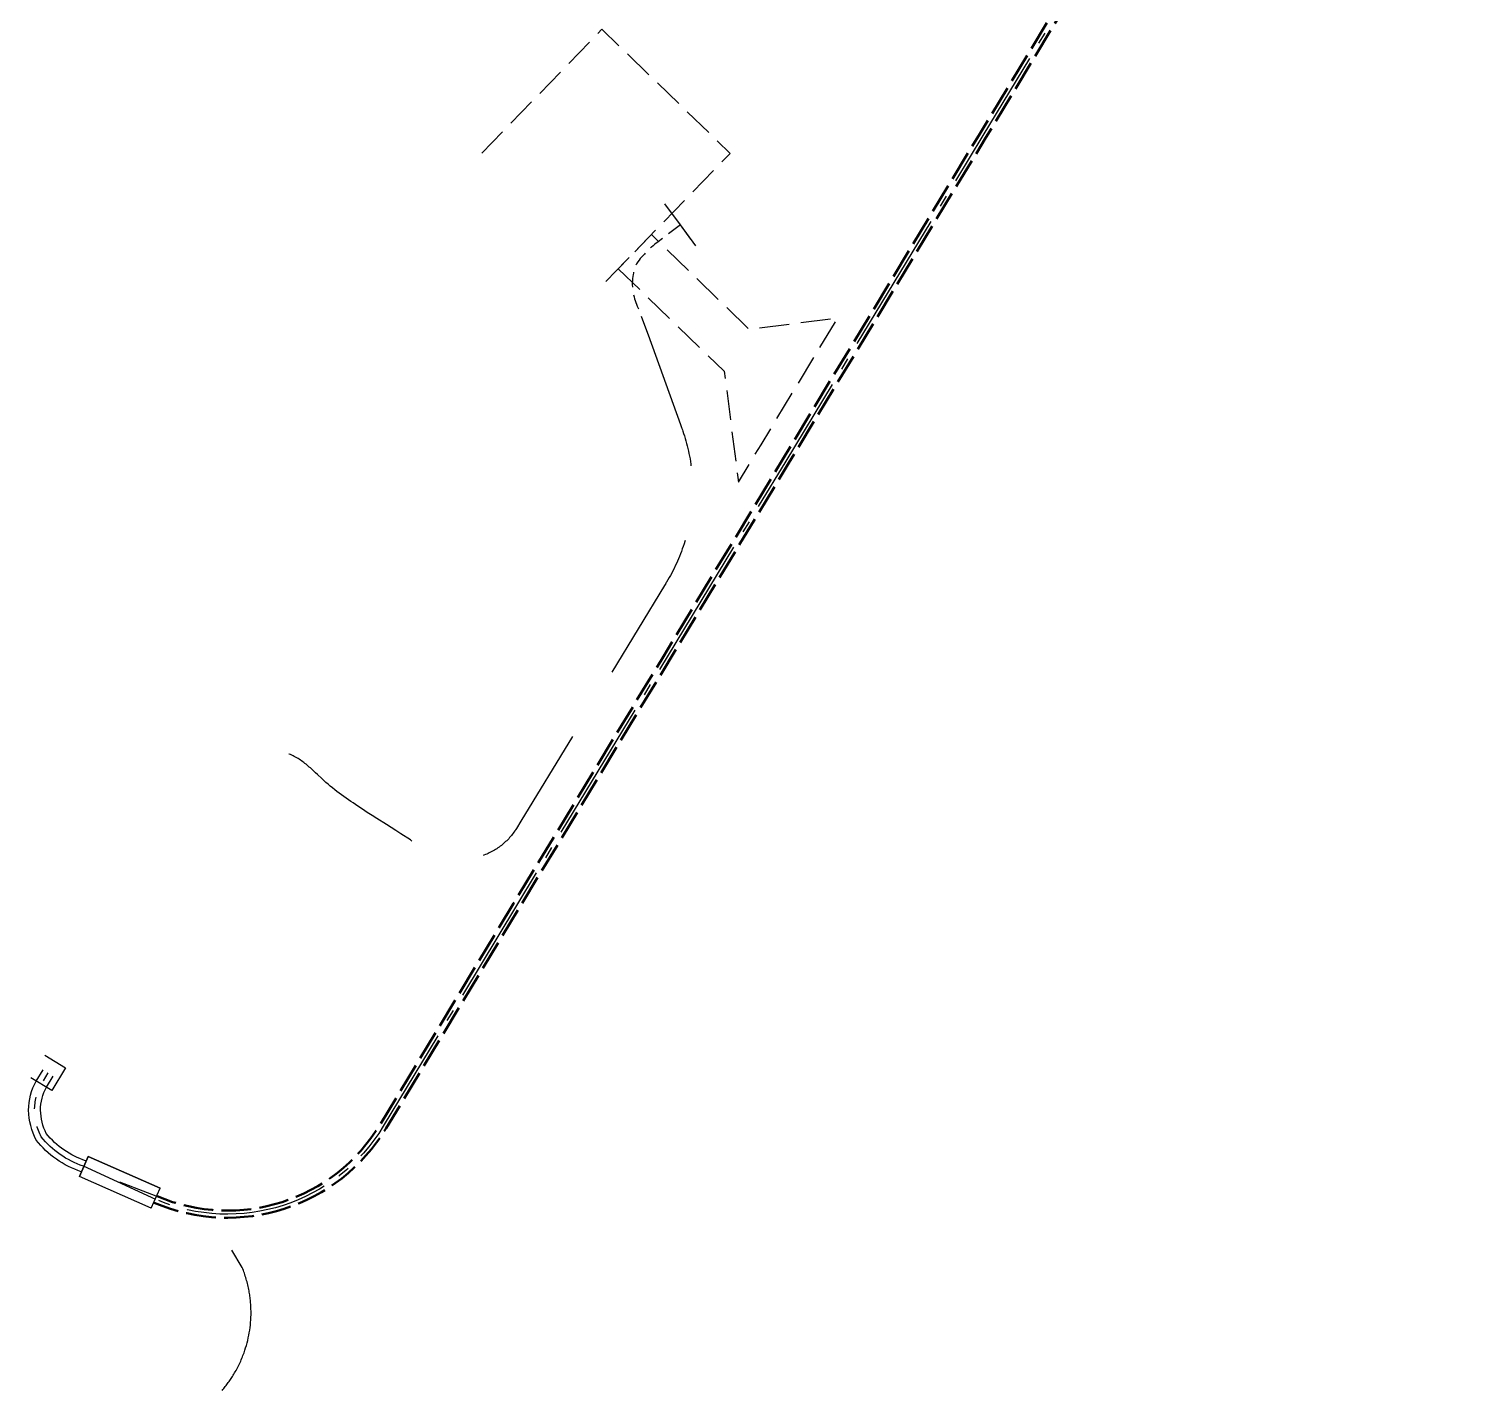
# Model space of a CAD drawing. Header units: metres. Extents: x 2692905 to 2694454, y 1247926 to 1251131.
# Drawn here: x 2693576.8 to 2693697.3, y 1247925.9 to 1248040.3 of the extents above; entities that cross this region are included whole.
import ezdxf

# ---------------------------------------------------------------- set-up
doc = ezdxf.new("R2010")
doc.units = ezdxf.units.M
for name, pattern in [('AV Servitute', [3.5, 2.5, -1]), ('AXE Kabelleitungsachse', [16, 12, -1.5, 1, -1.5]), ('Servitute', [3.2, 2.5, -0.7]), ('STRICHLINIE', [19.05, 12.7, -6.35])]:
    doc.linetypes.add(name, pattern=pattern)
doc.layers.add('ELE-TRAGWERKTEIL', color=1, linetype='Continuous', lineweight=25, true_color=0xff0000)
doc.layers.add('ELE-TRASSEE-KL', color=1, linetype='STRICHLINIE', lineweight=25, true_color=0xff0000)
for name, color, linetype, lineweight in [('N1KLT_Achse', 1, 'AXE Kabelleitungsachse', 25), ('N1KLT_Rand', 1, 'Servitute', 50), ('N3BST_025', 7, 'Continuous', 25), ('SIT-BAU-TXT_sw025', 7, 'AV Servitute', 25)]:
    doc.layers.add(name, color=color, linetype=linetype, lineweight=lineweight)

msp = doc.modelspace()

# ---------------------------------------------------------------- linework, layer by layer
at = {"layer": 'ELE-TRAGWERKTEIL'}
for p, q in [((2693631.59, 1248023.83), (2693630.29, 1248025.6)), ((2693631.59, 1248023.83), (2693630.7, 1248025.04)), ((2693632.89, 1248022.05), (2693631.59, 1248023.83)), ((2693632.47, 1248022.62), (2693631.59, 1248023.83))]:
    msp.add_line(p, q, dxfattribs=at)
at = {"layer": 'ELE-TRASSEE-KL', "ltscale": 0.1, "flags": 128}
msp.add_lwpolyline([(2693631.59, 1248023.83), (2693629.96, 1248022.58), (2693629.69, 1248022.37), (2693629.56, 1248022.27), (2693629.42, 1248022.17), (2693629.29, 1248022.06), (2693629.17, 1248021.95), (2693629.05, 1248021.85), (2693628.92, 1248021.73), (2693628.8, 1248021.61), (2693628.68, 1248021.49), (2693628.56, 1248021.37), (2693628.47, 1248021.26), (2693628.33, 1248021.12), (2693628.22, 1248020.99), (2693628.12, 1248020.86), (2693628.02, 1248020.72), (2693627.91, 1248020.55), (2693627.85, 1248020.43), (2693627.79, 1248020.28), (2693627.73, 1248020.12), (2693627.68, 1248019.96), (2693627.64, 1248019.79), (2693627.61, 1248019.62), (2693627.59, 1248019.5), (2693627.56, 1248019.29), (2693627.55, 1248019.12), (2693627.54, 1248018.95), (2693627.54, 1248018.78), (2693627.55, 1248018.61), (2693627.56, 1248018.44), (2693627.58, 1248018.27), (2693627.61, 1248018.11), (2693627.64, 1248017.97), (2693627.69, 1248017.78), (2693627.73, 1248017.62), (2693627.79, 1248017.46), (2693627.84, 1248017.3), (2693627.9, 1248017.15), (2693627.96, 1248016.99), (2693628.03, 1248016.83), (2693628.49, 1248015.62)], dxfattribs=at)
at = {"layer": 'ELE-TRASSEE-KL', "flags": 128}
msp.add_lwpolyline([(2693628.49, 1248015.62), (2693628.89, 1248014.57), (2693631.6, 1248007.05), (2693631.68, 1248006.81), (2693631.72, 1248006.69), (2693631.73, 1248006.68), (2693631.73, 1248006.67), (2693631.74, 1248006.66), (2693631.76, 1248006.6), (2693631.79, 1248006.5), (2693631.86, 1248006.3), (2693631.93, 1248006.09), (2693631.99, 1248005.88), (2693632.05, 1248005.67), (2693632.11, 1248005.46), (2693632.17, 1248005.25), (2693632.22, 1248005.03), (2693632.27, 1248004.82), (2693632.31, 1248004.6), (2693632.35, 1248004.38), (2693632.4, 1248004.16), (2693632.43, 1248003.94), (2693632.46, 1248003.72), (2693632.49, 1248003.5), (2693632.52, 1248003.28), (2693632.54, 1248003.05), (2693632.56, 1248002.83), (2693632.58, 1248002.6), (2693632.6, 1248002.38), (2693632.6, 1248002.15), (2693632.61, 1248001.93), (2693632.62, 1248001.7), (2693632.62, 1248001.47), (2693632.61, 1248001.25), (2693632.6, 1248001.02), (2693632.59, 1248000.79), (2693632.58, 1248000.57), (2693632.56, 1248000.34), (2693632.54, 1248000.11), (2693632.52, 1247999.89), (2693632.49, 1247999.66), (2693632.46, 1247999.44), (2693632.42, 1247999.21), (2693632.39, 1247998.99), (2693632.35, 1247998.77), (2693632.3, 1247998.54), (2693632.25, 1247998.32), (2693632.2, 1247998.1), (2693632.15, 1247997.88), (2693632.09, 1247997.67), (2693632.03, 1247997.45), (2693631.96, 1247997.23), (2693631.9, 1247997.02), (2693631.83, 1247996.8), (2693631.75, 1247996.59), (2693631.68, 1247996.38), (2693631.6, 1247996.17), (2693631.52, 1247995.97), (2693631.43, 1247995.76), (2693631.34, 1247995.56), (2693631.25, 1247995.36), (2693631.16, 1247995.16), (2693631.06, 1247994.96), (2693630.96, 1247994.76), (2693630.86, 1247994.57), (2693630.76, 1247994.37), (2693630.65, 1247994.18), (2693630.54, 1247994), (2693630.43, 1247993.81), (2693630.4, 1247993.76), (2693630.36, 1247993.69), (2693630.26, 1247993.53), (2693618.17, 1247973.72), (2693617.8, 1247973.1), (2693617.75, 1247973.02), (2693617.73, 1247972.98), (2693617.72, 1247972.97), (2693617.71, 1247972.97), (2693617.71, 1247972.95), (2693617.67, 1247972.9), (2693617.6, 1247972.81), (2693617.53, 1247972.71), (2693617.46, 1247972.61), (2693617.39, 1247972.52), (2693617.31, 1247972.43), (2693617.23, 1247972.34), (2693617.16, 1247972.25), (2693617.07, 1247972.16), (2693616.99, 1247972.08), (2693616.9, 1247972), (2693616.81, 1247971.92), (2693616.72, 1247971.84), (2693616.63, 1247971.76), (2693616.54, 1247971.69), (2693616.44, 1247971.61), (2693616.35, 1247971.54), (2693616.25, 1247971.47), (2693616.15, 1247971.41), (2693616.05, 1247971.34), (2693615.95, 1247971.28), (2693615.84, 1247971.22), (2693615.74, 1247971.16), (2693615.63, 1247971.11), (2693615.52, 1247971.05), (2693615.42, 1247971), (2693615.31, 1247970.95), (2693615.2, 1247970.91), (2693615.08, 1247970.87), (2693614.97, 1247970.83), (2693614.86, 1247970.79), (2693614.74, 1247970.76), (2693614.63, 1247970.73), (2693614.51, 1247970.7), (2693614.4, 1247970.68), (2693614.28, 1247970.65), (2693614.16, 1247970.63), (2693614.04, 1247970.62), (2693613.92, 1247970.6), (2693613.8, 1247970.59), (2693613.68, 1247970.58), (2693613.56, 1247970.58), (2693613.44, 1247970.57), (2693613.32, 1247970.57), (2693613.2, 1247970.57), (2693613.08, 1247970.58), (2693612.96, 1247970.58), (2693612.84, 1247970.59), (2693612.72, 1247970.6), (2693612.6, 1247970.62), (2693612.48, 1247970.63), (2693612.37, 1247970.65), (2693612.25, 1247970.67), (2693612.13, 1247970.69), (2693612.01, 1247970.72), (2693611.9, 1247970.74), (2693611.78, 1247970.77), (2693611.67, 1247970.8), (2693611.55, 1247970.83), (2693611.44, 1247970.86), (2693611.32, 1247970.9), (2693611.21, 1247970.94), (2693611.1, 1247970.98), (2693610.98, 1247971.02), (2693610.88, 1247971.06), (2693610.77, 1247971.11), (2693610.66, 1247971.16), (2693610.55, 1247971.21), (2693610.44, 1247971.25), (2693610.33, 1247971.31), (2693610.23, 1247971.36), (2693610.12, 1247971.41), (2693610.02, 1247971.47), (2693609.91, 1247971.53), (2693609.81, 1247971.58), (2693609.7, 1247971.64), (2693609.5, 1247971.76), (2693609.29, 1247971.89), (2693609.09, 1247972.01), (2693608.89, 1247972.14), (2693608.08, 1247972.67), (2693607.68, 1247972.93), (2693607.28, 1247973.18), (2693606.88, 1247973.44), (2693606.07, 1247973.95), (2693605.67, 1247974.21), (2693605.27, 1247974.46), (2693604.87, 1247974.72), (2693604.48, 1247974.98), (2693604.28, 1247975.11), (2693604.08, 1247975.25), (2693603.88, 1247975.38), (2693603.68, 1247975.52), (2693603.49, 1247975.65), (2693603.29, 1247975.79), (2693603.1, 1247975.93), (2693602.91, 1247976.07), (2693602.72, 1247976.22), (2693602.53, 1247976.36), (2693602.35, 1247976.51), (2693602.16, 1247976.67), (2693601.98, 1247976.82), (2693601.8, 1247976.98), (2693601.62, 1247977.14), (2693601.45, 1247977.3), (2693601.1, 1247977.63), (2693600.93, 1247977.79), (2693600.76, 1247977.96), (2693600.58, 1247978.11), (2693600.49, 1247978.2), (2693600.4, 1247978.27), (2693600.31, 1247978.35), (2693600.22, 1247978.43), (2693600.13, 1247978.5), (2693600.03, 1247978.57), (2693599.94, 1247978.65), (2693599.84, 1247978.72), (2693599.75, 1247978.79), (2693599.65, 1247978.85), (2693599.55, 1247978.92), (2693599.45, 1247978.98), (2693599.34, 1247979.04), (2693599.24, 1247979.1), (2693599.13, 1247979.16), (2693599.03, 1247979.21), (2693598.92, 1247979.26), (2693598.81, 1247979.31), (2693598.7, 1247979.35), (2693598.58, 1247979.39), (2693598.47, 1247979.43), (2693598.36, 1247979.46), (2693598.24, 1247979.5), (2693598.12, 1247979.52), (2693598.01, 1247979.55), (2693597.89, 1247979.56), (2693597.77, 1247979.58), (2693597.65, 1247979.59), (2693597.53, 1247979.6), (2693597.41, 1247979.61), (2693597.29, 1247979.61), (2693597.17, 1247979.6), (2693597.06, 1247979.6), (2693596.94, 1247979.59), (2693596.82, 1247979.57), (2693596.7, 1247979.55), (2693596.58, 1247979.53), (2693596.46, 1247979.51), (2693596.35, 1247979.48), (2693596.23, 1247979.45), (2693596.12, 1247979.41), (2693596, 1247979.38), (2693595.89, 1247979.33), (2693595.78, 1247979.29), (2693595.67, 1247979.24), (2693595.56, 1247979.19), (2693595.46, 1247979.14), (2693595.35, 1247979.08), (2693595.25, 1247979.02), (2693595.15, 1247978.95), (2693595.05, 1247978.88), (2693594.95, 1247978.81), (2693594.9, 1247978.77), (2693594.86, 1247978.74), (2693594.81, 1247978.7), (2693594.77, 1247978.66), (2693594.72, 1247978.62), (2693594.68, 1247978.58), (2693594.64, 1247978.54), (2693594.6, 1247978.5), (2693594.55, 1247978.45), (2693594.51, 1247978.41), (2693594.48, 1247978.36), (2693594.44, 1247978.32), (2693594.36, 1247978.22), (2693594.29, 1247978.13), (2693594.15, 1247977.94)], dxfattribs=at)
msp.add_lwpolyline([(2693593.07, 1247925.9, 0.041782), (2693594.05, 1247927.25, 0.050314), (2693594.91, 1247929.06, 0.087042), (2693595.5, 1247932.47, 0.045107), (2693595.33, 1247934.26, 0.050983), (2693594.76, 1247936.22), (2693593.16, 1247938.87, 0.054605), (2693591.59, 1247940.37, 0.007517), (2693591.35, 1247940.55), (2693590.82, 1247940.93), (2693584.46, 1247943.38)], format="xyb", dxfattribs=at)
at = {"layer": 'N1KLT_Achse', "transparency": 33554687, "flags": 128}
for points in [[(2693697.31, 1248065.5), (2693676.94, 1248058, 0.168156), (2693669.39, 1248051.74), (2693664.58, 1248043.82, 0.000162), (2693664.57, 1248043.81), (2693662.65, 1248040.65), (2693657.01, 1248031.33), (2693640.45, 1248003.98), (2693617.81, 1247966.63), (2693606.61, 1247948.09, -0.374034), (2693587.49, 1247941.94)], [(2693587.49, 1247941.94), (2693581.41, 1247944.73, -0.141705), (2693577.86, 1247947.2, -0.112243), (2693577.31, 1247949.44, -0.129884), (2693577.88, 1247951.62), (2693578.46, 1247952.57)]]:
    msp.add_lwpolyline(points, format="xyb", dxfattribs=at)
at = {"layer": 'N1KLT_Rand', "transparency": 33554687, "flags": 128}
for points in [[(2693685.12, 1248061.33), (2693676.84, 1248058.28, 0.16817), (2693669.13, 1248051.9), (2693664.32, 1248043.98, 0.000162), (2693664.31, 1248043.97), (2693662.4, 1248040.81), (2693656.75, 1248031.48), (2693640.2, 1248004.13), (2693630.16, 1247987.57), (2693617.56, 1247966.79), (2693606.35, 1247948.24, -0.374034), (2693587.61, 1247942.21)], [(2693685.32, 1248060.77), (2693677.05, 1248057.72, 0.168141), (2693669.64, 1248051.59), (2693664.83, 1248043.66, 0.000162), (2693664.83, 1248043.66), (2693662.91, 1248040.49), (2693657.27, 1248031.17), (2693640.71, 1248003.82), (2693618.07, 1247966.48), (2693606.86, 1247947.93, -0.374034), (2693587.37, 1247941.66)]]:
    msp.add_lwpolyline(points, format="xyb", dxfattribs=at)
at = {"layer": 'N3BST_025', "flags": 128}
for points in [[(2693578.17, 1247954.07), (2693579.92, 1247953), (2693578.75, 1247951.08), (2693577, 1247952.15)], [(2693587.11, 1247941.2), (2693581.07, 1247943.87), (2693581.82, 1247945.56), (2693587.85, 1247942.89)], [(2693581.82, 1247945.56), (2693581.07, 1247943.87)], [(2693587.11, 1247941.2), (2693587.85, 1247942.89), (2693581.82, 1247945.56)]]:
    msp.add_lwpolyline(points, dxfattribs=at)
for points in [[(2693581.24, 1247944.26), (2693581.23, 1247944.26, -0.142667), (2693577.44, 1247946.92, -0.114809), (2693576.81, 1247949.43, -0.130542), (2693577.45, 1247951.88), (2693578.03, 1247952.83)], [(2693581.65, 1247945.17), (2693581.59, 1247945.19, -0.140554), (2693578.29, 1247947.47, -0.109176), (2693577.81, 1247949.44, -0.129094), (2693578.31, 1247951.37), (2693578.88, 1247952.31)]]:
    msp.add_lwpolyline(points, format="xyb", dxfattribs=at)
at = {"layer": 'SIT-BAU-TXT_sw025', "transparency": 33554687, "flags": 128}
msp.add_lwpolyline([(2693625.33, 1248019.05), (2693635.76, 1248029.83), (2693624.99, 1248040.26), (2693614.55, 1248029.49)], dxfattribs=at)
msp.add_lwpolyline([(2693625.33, 1248019.05), (2693635.76, 1248029.83), (2693624.99, 1248040.26), (2693614.55, 1248029.49)], dxfattribs=at)
msp.add_lwpolyline([(2693626.37, 1248020.13), (2693635.27, 1248011.52), (2693636.47, 1248002.21), (2693638.37, 1248005.35), (2693644.81, 1248015.99), (2693637.39, 1248015.03), (2693629.15, 1248023.01)], close=True, dxfattribs=at)
msp.add_lwpolyline([(2693626.37, 1248020.13), (2693635.27, 1248011.52), (2693636.47, 1248002.21), (2693638.37, 1248005.35), (2693644.81, 1248015.99), (2693637.39, 1248015.03), (2693629.15, 1248023.01)], close=True, dxfattribs=at)

doc.saveas('drawing.dxf')
